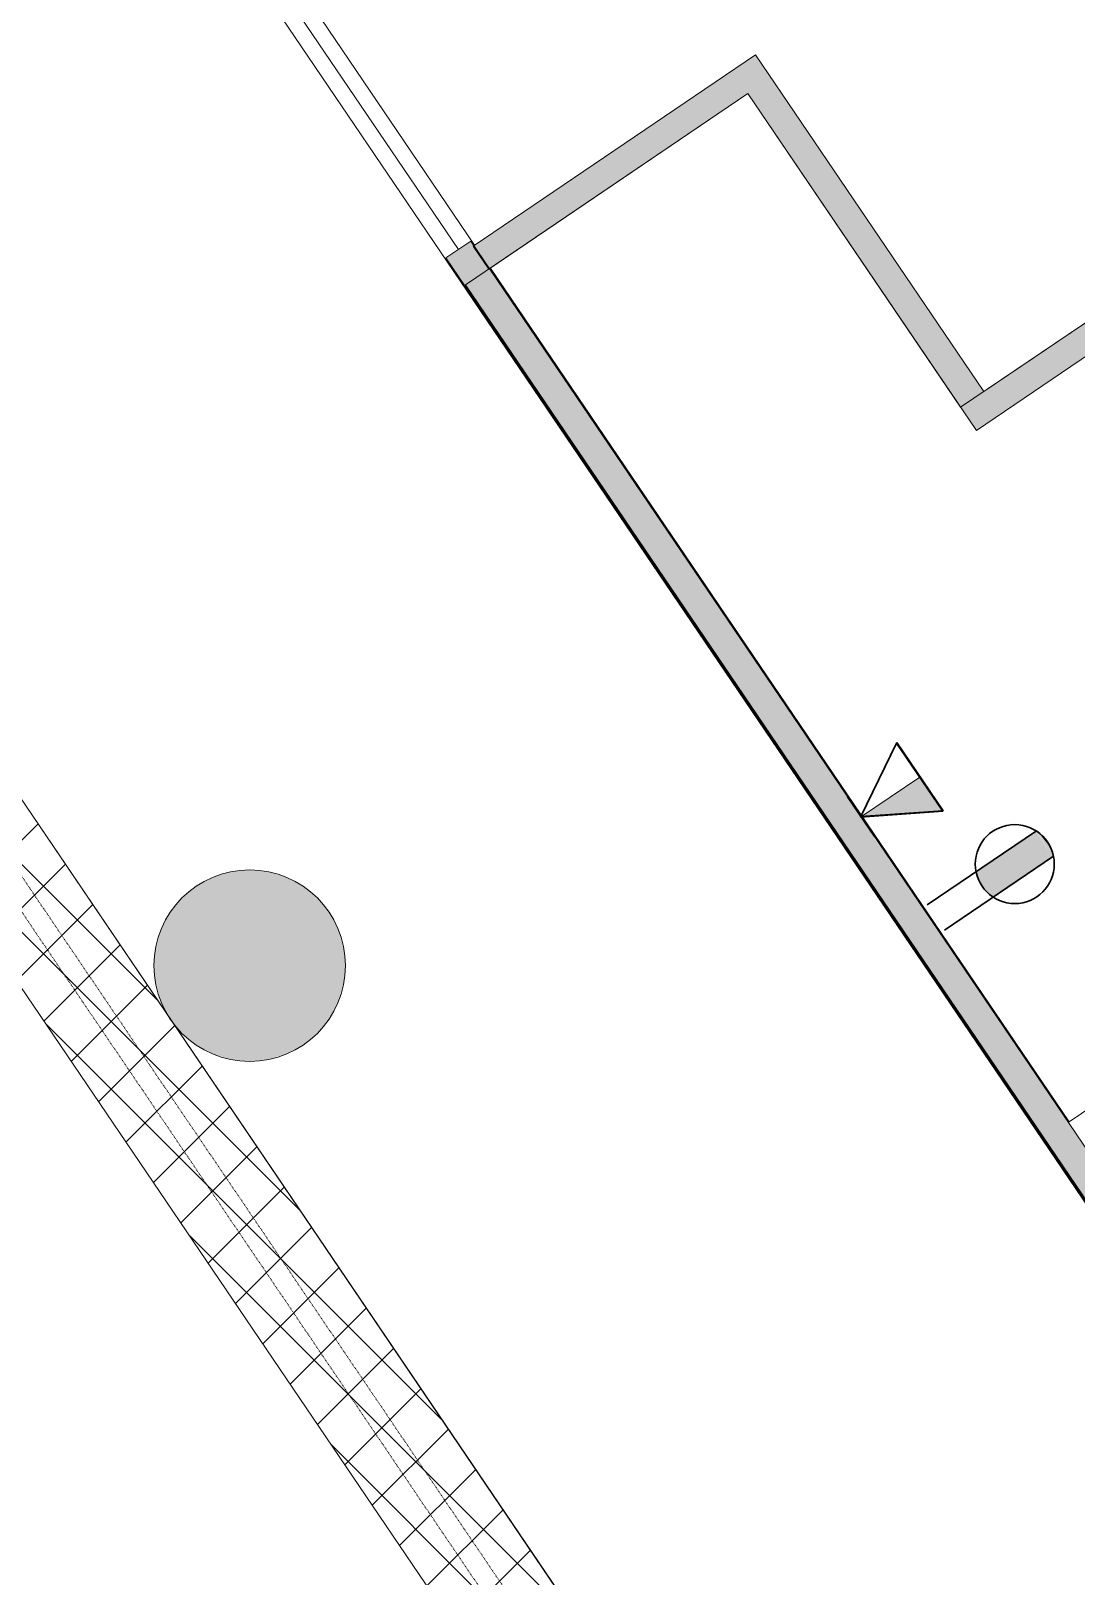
# Model space of a CAD drawing. Header units: inches. Extents: x -13 to 4331, y -638 to 2885.
# Drawn here: x 2356.5 to 2487.5, y 1260.7 to 1454.4 of the extents above; entities that cross this region are included whole.
import ezdxf

# ---------------------------------------------------------------- set-up
doc = ezdxf.new("R2010")
doc.units = ezdxf.units.IN
doc.header["$MEASUREMENT"] = 0
doc.linetypes.add('IMPORT-HIDDEN2 _2_', pattern=[0.09375, 0.0625, -0.03125])
doc.layers.get('DEFPOINTS').update_dxf_attribs({"lineweight": 9})
for name, color, linetype, lineweight in [('A-ANNO-NOTE', 131, 'Continuous', 30), ('A-DETL-THIN', 151, 'Continuous', 9), ('A-GLAZ', 7, 'Continuous', 9), ('A-GLAZ-MULL', 7, 'Continuous', 9), ('A-WALL-PATT', 111, 'Continuous', 13), ('A-WALL-PRHT', 7, 'Continuous', 9), ('Chevy Chase Pavilion_3rd Floor Base_dwg', 8, 'Continuous', 9), ('DEMO', 7, 'IMPORT-HIDDEN2 _2_', 9), ('I-WALL', 2, 'Continuous', 13), ('NIC', 7, 'Continuous', 9), ('Q-CASE', 31, 'Continuous', 9), ('S-COLS', 52, 'Continuous', 13)]:
    doc.layers.add(name, color=color, linetype=linetype, lineweight=lineweight)

# ---------------------------------------------------------------- blocks, each defined once
blk = doc.blocks.new('C-Counter Top - ADJ HEIGHT-5514268-FIRST FLOOR POWER _ SIGNAL')
at = {"layer": 'Q-CASE'}
for p, q in [((-47.26, 0), (-47.26, -0.75)), ((-47.26, -0.75), (-47.26, -25)), ((40.59, -0.75), (56.99, -0.75)), ((-47.26, -25), (36.74, -25)), ((60.74, -25), (123.69, -25))]:
    blk.add_line(p, q, dxfattribs=at)
blk = doc.blocks.new('Chevy Chase Pavilion_3rd Floor Base_dwg-5020009-FIRST FLOOR POWER _ SIGNAL')
at = {"layer": 'A-WALL-PATT', "lineweight": 9}
blk.add_hatch(color=7, dxfattribs=at).paths.add_polyline_path([(2383.91, 1325.23), (2386.25, 1325.46), (2388.5, 1326.15), (2390.58, 1327.26), (2392.4, 1328.75), (2393.89, 1330.57), (2395, 1332.64), (2395.68, 1334.89), (2395.91, 1337.23), (2395.68, 1339.58), (2395, 1341.83), (2393.89, 1343.9), (2392.4, 1345.72), (2390.58, 1347.21), (2388.5, 1348.32), (2386.25, 1349), (2383.91, 1349.23), (2381.57, 1349), (2379.32, 1348.32), (2377.24, 1347.21), (2375.42, 1345.72), (2373.93, 1343.9), (2372.82, 1341.83), (2372.14, 1339.58), (2371.91, 1337.23), (2372.14, 1334.89), (2372.82, 1332.64), (2374.06, 1330.42), (2375.42, 1328.75), (2377.24, 1327.26), (2379.32, 1326.15), (2381.57, 1325.46)], flags=0)
at = {"layer": 'A-WALL-PRHT'}
h = blk.add_hatch(dxfattribs=at)
h.set_pattern_fill('FP_2', color=256, style=0, pattern_type=2)
h.set_pattern_definition([(45, (1725.905, 1495.674), (-4.24264, 4.24264), []), (135, (1725.905, 1495.674), (-4.24264, -4.24264), [])])
h.paths.add_polyline_path([(2592.78, 733.82), (2661.55, 906.26), (2253.05, 1508.92), (2061.9, 1508.92), (2061.9, 1495.67), (2246.02, 1495.67), (2646.64, 904.64), (2580.47, 738.73)], flags=0)
at = {"layer": 'A-GLAZ'}
blk.add_line((2365.64, 1492.53), (2410.06, 1426.99), dxfattribs=at)
at = {"layer": 'A-GLAZ-MULL'}
for p, q in [((2366.54, 1494.77), (2412.1, 1427.54)), ((2364.75, 1490.28), (2828.25, 806.46)), ((2414.07, 1424.65), (2486.59, 1317.65))]:
    blk.add_line(p, q, dxfattribs=at)
at = {"layer": 'A-WALL-PRHT', "flags": 128}
for points in [[(2061.9, 1508.92), (2253.05, 1508.92), (2661.55, 906.26), (2592.78, 733.82)], [(2061.9, 1495.67), (2246.02, 1495.67), (2646.64, 904.64), (2580.47, 738.73)]]:
    blk.add_lwpolyline(points, dxfattribs=at)
at = {"layer": 'DEFPOINTS', "linetype": 'IMPORT-HIDDEN2 _2_'}
blk.add_circle((1913.78, 836.43), 487, dxfattribs=at)
at = {"layer": 'DEMO', "flags": 128}
for points in [[(2061.9, 1503.55), (2250.2, 1503.55), (2655.5, 905.6), (2587.79, 735.81)], [(2061.9, 1501.05), (2248.87, 1501.05), (2652.69, 905.29), (2585.47, 736.74)]]:
    blk.add_lwpolyline(points, dxfattribs=at)
at = {"layer": 'NIC', "flags": 128}
blk.add_lwpolyline([(2631.51, 578.23), (2568.15, 672.06), (2661.55, 906.26), (2253.05, 1508.92), (1460.33, 1508.92), (1178.03, 801.04), (1024.95, 862.09), (953.64, 683.27), (987.97, 635.46), (1039.34, 614.97), (1124.6, 631.3), (1171.18, 748.08), (1273.26, 597.19), (1298.12, 560), (1428.17, 369.45), (1453.29, 331.86), (1556.47, 179.64), (2886.2, 179.64), (2758.04, 369.43), (2767.98, 376.15)], dxfattribs=at)
at = {"layer": 'S-COLS', "color": 7, "lineweight": 9}
blk.add_circle((2383.91, 1337.23), 12, dxfattribs=at)

msp = doc.modelspace()

# ---------------------------------------------------------------- hatches: boundary and pattern name
at = {"layer": 'A-ANNO-NOTE', "lineweight": 9}
for points in [[(2460.47, 1355.84), (2470.76, 1356.58), (2467.87, 1360.85)], [(2474.93, 1348.98), (2484.59, 1350.9), (2482.45, 1354.08)], [(2484.59, 1350.9), (2482.86, 1353.81), (2482.54, 1354.03)], [(2484.03, 1352.48), (2483.64, 1353.05), (2482.86, 1353.81)], [(2483.64, 1353.05), (2483.17, 1353.55), (2482.86, 1353.81)], [(2484.3, 1351.95), (2484.03, 1352.48), (2482.86, 1353.81)], [(2484.53, 1351.19), (2484.3, 1351.95), (2482.86, 1353.81)], [(2484.59, 1350.9), (2484.53, 1351.19), (2482.86, 1353.81)], [(2484.53, 1351.19), (2484.49, 1351.38), (2484.3, 1351.95)], [(2474.95, 1348.89), (2484.59, 1350.9), (2474.93, 1348.98)], [(2474.97, 1348.79), (2484.59, 1350.9), (2474.95, 1348.89)], [(2475, 1348.7), (2484.59, 1350.9), (2474.97, 1348.79)], [(2475.02, 1348.6), (2484.59, 1350.9), (2475, 1348.7)], [(2475.05, 1348.51), (2484.59, 1350.9), (2475.02, 1348.6)], [(2475.08, 1348.41), (2484.59, 1350.9), (2475.05, 1348.51)], [(2475.11, 1348.32), (2484.59, 1350.9), (2475.08, 1348.41)], [(2475.15, 1348.23), (2484.59, 1350.9), (2475.11, 1348.32)], [(2475.18, 1348.14), (2484.59, 1350.9), (2475.15, 1348.23)], [(2475.22, 1348.04), (2484.59, 1350.9), (2475.18, 1348.14)], [(2475.26, 1347.95), (2484.59, 1350.9), (2475.22, 1348.04)], [(2475.3, 1347.86), (2484.59, 1350.9), (2475.26, 1347.95)], [(2475.34, 1347.78), (2484.59, 1350.9), (2475.3, 1347.86)], [(2475.38, 1347.69), (2484.59, 1350.9), (2475.34, 1347.78)], [(2475.43, 1347.6), (2484.59, 1350.9), (2475.38, 1347.69)], [(2475.48, 1347.51), (2484.59, 1350.9), (2475.43, 1347.6)], [(2475.53, 1347.43), (2484.59, 1350.9), (2475.48, 1347.51)], [(2475.58, 1347.35), (2484.59, 1350.9), (2475.53, 1347.43)], [(2475.63, 1347.26), (2484.59, 1350.9), (2475.58, 1347.35)], [(2475.69, 1347.18), (2484.59, 1350.9), (2475.63, 1347.26)], [(2475.74, 1347.1), (2484.59, 1350.9), (2475.69, 1347.18)], [(2475.8, 1347.02), (2484.59, 1350.9), (2475.74, 1347.1)], [(2475.86, 1346.94), (2484.59, 1350.9), (2475.8, 1347.02)], [(2475.92, 1346.86), (2484.59, 1350.9), (2475.86, 1346.94)], [(2475.98, 1346.79), (2484.59, 1350.9), (2475.92, 1346.86)], [(2476.05, 1346.71), (2484.59, 1350.9), (2475.98, 1346.79)], [(2476.11, 1346.64), (2484.59, 1350.9), (2476.05, 1346.71)], [(2476.18, 1346.57), (2484.59, 1350.9), (2476.11, 1346.64)], [(2476.25, 1346.5), (2484.59, 1350.9), (2476.18, 1346.57)], [(2476.32, 1346.43), (2484.59, 1350.9), (2476.25, 1346.5)], [(2476.39, 1346.36), (2484.59, 1350.9), (2476.32, 1346.43)], [(2476.46, 1346.29), (2484.59, 1350.9), (2476.39, 1346.36)], [(2476.53, 1346.23), (2484.59, 1350.9), (2476.46, 1346.29)], [(2476.61, 1346.16), (2484.59, 1350.9), (2476.53, 1346.23)], [(2476.68, 1346.1), (2484.59, 1350.9), (2476.61, 1346.16)], [(2476.76, 1346.04), (2484.59, 1350.9), (2476.68, 1346.1)], [(2476.84, 1345.98), (2484.59, 1350.9), (2476.76, 1346.04)], [(2476.92, 1345.92), (2484.59, 1350.9), (2476.84, 1345.98)], [(2477, 1345.87), (2484.59, 1350.9), (2476.92, 1345.92)], [(2477.08, 1345.81), (2484.59, 1350.9), (2477, 1345.87)]]:
    msp.add_hatch(color=256, dxfattribs=at).paths.add_polyline_path(points, flags=0)
at = {"layer": 'A-WALL-PATT', "lineweight": 9}
for points in [[(2477.86, 1406.28), (2582.33, 1477.09), (2584.64, 1482.88), (2475.9, 1409.17)], [(2413.97, 1424.58), (2449.25, 1448.49), (2447.28, 1451.39), (2412.01, 1427.46), (2412.05, 1427.4)], [(2474.97, 1404.31), (2477.86, 1406.28), (2449.25, 1448.49), (2446.35, 1446.53), (2458.88, 1428.05)], [(2827.91, 807.19), (2831.02, 809.29), (2411.61, 1428.05), (2408.51, 1425.94), (2814.4, 827.12)]]:
    msp.add_hatch(color=7, dxfattribs=at).paths.add_polyline_path(points, flags=0)

# ---------------------------------------------------------------- linework, layer by layer
at = {"layer": 'A-ANNO-NOTE'}
for p, q in [((2460.47, 1355.84), (2464.97, 1365.12)), ((2460.51, 1355.91), (2465.01, 1365.19)), ((2464.97, 1365.12), (2470.76, 1356.58)), ((2465.01, 1365.19), (2470.8, 1356.65)), ((2462.19, 1353.43), (2458.83, 1358.39)), ((2460.47, 1355.84), (2470.76, 1356.58)), ((2460.51, 1355.91), (2470.8, 1356.65)), ((2468.81, 1344.83), (2482.49, 1354.11)), ((2468.81, 1344.83), (2482.49, 1354.11)), ((2470.96, 1341.66), (2484.64, 1350.93))]:
    msp.add_line(p, q, dxfattribs=at)
at = {"layer": 'A-ANNO-NOTE', "lineweight": 9}
for p, q in [((2467.87, 1360.85), (2460.47, 1355.84)), ((2470.76, 1356.58), (2467.87, 1360.85)), ((2460.47, 1355.84), (2470.76, 1356.58)), ((2482.45, 1354.08), (2474.93, 1348.98)), ((2477.08, 1345.81), (2484.59, 1350.9))]:
    msp.add_line(p, q, dxfattribs=at)
at = {"layer": 'A-ANNO-NOTE'}
msp.add_circle((2479.78, 1349.96), 4.95, dxfattribs=at)
at = {"layer": 'A-ANNO-NOTE', "lineweight": 9}
for centre, radius, start, end in [((2480.14, 1350.22), 4.5, 8.6456, 59.0534), ((2479.78, 1349.96), 4.95, 191.3544, 236.9056)]:
    msp.add_arc(centre, radius, start, end, dxfattribs=at)
at = {"layer": 'A-DETL-THIN'}
for p, q in [((2473, 1407.21), (2585.54, 1483.49)), ((2410.96, 1422.54), (2446.35, 1446.53)), ((2446.35, 1446.53), (2473, 1407.21)), ((2828.96, 805.86), (2410.96, 1422.54))]:
    msp.add_line(p, q, dxfattribs=at)
at = {"layer": 'I-WALL', "color": 8, "lineweight": 20}
for p, q in [((2584.64, 1482.88), (2475.9, 1409.17)), ((2474.97, 1404.31), (2587.49, 1480.59)), ((2447.28, 1451.39), (2411.9, 1427.4)), ((2475.9, 1409.17), (2447.28, 1451.39)), ((2413.86, 1424.51), (2446.35, 1446.53)), ((2446.35, 1446.53), (2474.97, 1404.31)), ((2411.61, 1428.05), (2408.51, 1425.94)), ((2492.72, 1308.38), (2411.61, 1428.05)), ((2411.9, 1427.4), (2413.86, 1424.51)), ((2408.51, 1425.94), (2827.91, 807.19))]:
    msp.add_line(p, q, dxfattribs=at)

# ---------------------------------------------------------------- block references
at = {"layer": 'Chevy Chase Pavilion_3rd Floor Base_dwg', "color": 7}
msp.add_blockref('Chevy Chase Pavilion_3rd Floor Base_dwg-5020009-FIRST FLOOR POWER _ SIGNAL', (0, 0), dxfattribs=at)
at = {"layer": 'Q-CASE', "rotation": 214.1396254629678}
msp.add_blockref('C-Counter Top - ADJ HEIGHT-5514268-FIRST FLOOR POWER _ SIGNAL', (2602.89, 1366.3), dxfattribs=at)

doc.saveas('drawing.dxf')
